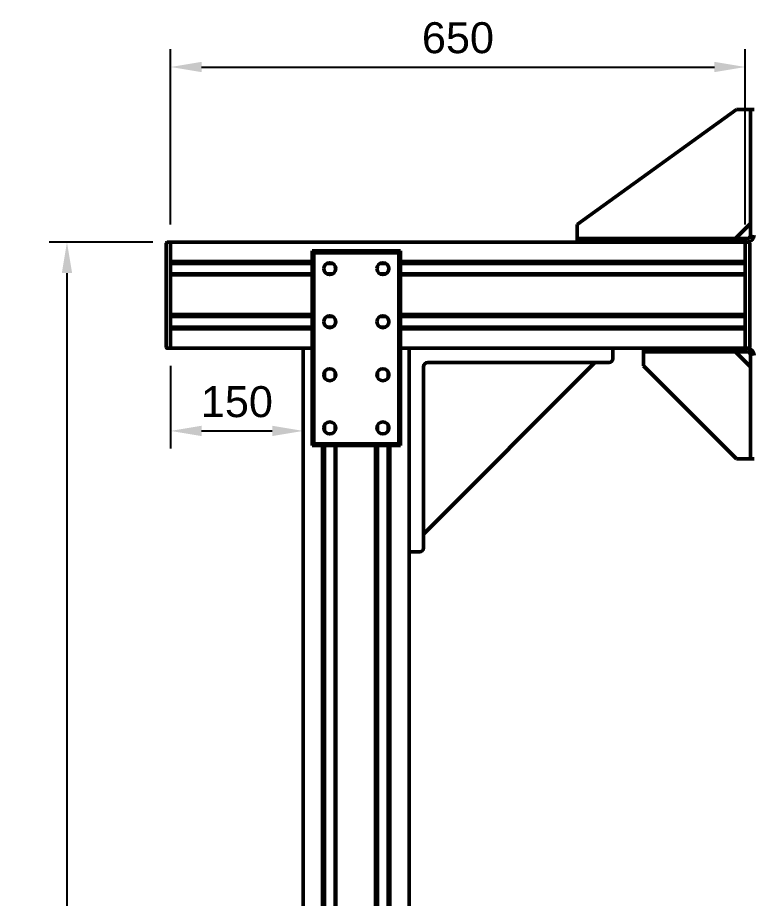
# Model space of a CAD drawing. Header units: millimetres. Extents: x 0 to 841, y 0 to 594.
# Drawn here: x 626.8 to 709.9, y 411.3 to 510.9 of the extents above; entities that cross this region are included whole.
import ezdxf

# ---------------------------------------------------------------- set-up
doc = ezdxf.new("R2010")
doc.units = ezdxf.units.MM
doc.header["$LTSCALE"] = 0.75
doc.layers.add('FD_Dimensions', color=7, linetype='Continuous', lineweight=25)
doc.layers.add('Visible', color=7, linetype='Continuous', lineweight=50)
doc.styles.get("Standard").update_dxf_attribs({"font": 'arial.ttf'})
doc.dimstyles.new('Dim-ISO-25', dxfattribs={"dimtxt": 3.5, "dimasz": 3.5, "dimexe": 2, "dimexo": 2, "dimgap": 1.5, "dimtad": 1, "dimzin": 12, "dimdsep": 46, "dimtxsty": 'Standard', "dimcen": 0, "dimazin": 3, "dimtp": 0.1, "dimtm": 0.1, "dimtfac": 0.714, "dimtmove": 0, "dimatfit": 3, "dimfxl": 1, "dimtzin": 12, "dimarcsym": 0})

# ---------------------------------------------------------------- blocks, each defined once
blk = doc.blocks.new('*D32')
at = {"layer": 'Defpoints', "color": 0, "transparency": 16777216}
for p in [(644.131682, 485.536469), (632.418271, 276.536469), (659.131682, 276.536469)]:
    blk.add_point(p, dxfattribs=at)
at = {"layer": 'FD_Dimensions', "lineweight": -2, "transparency": 16777216}
for p, q in [((642.131682, 485.536469), (630.418271, 485.536469)), ((632.418271, 482.036469), (632.418271, 280.036469)), ((657.131682, 276.536469), (630.418271, 276.536469))]:
    blk.add_line(p, q, dxfattribs=at)
at = {"layer": 'FD_Dimensions', "transparency": 16777216}
for points in [[(631.834938, 482.036469), (633.001605, 482.036469), (632.418271, 485.536469)], [(631.834938, 280.036469), (633.001605, 280.036469), (632.418271, 276.536469)]]:
    blk.add_solid(points, dxfattribs=at)
at = {"layer": 'FD_Dimensions', "color": 0, "transparency": 16777216, "insert": (629.131266, 381.036469), "char_height": 3.5, "attachment_point": 5, "rotation": 90}
blk.add_mtext('2090', dxfattribs=at)
blk = doc.blocks.new('*D34')
at = {"layer": 'Defpoints', "color": 0, "transparency": 16777216}
for p in [(644.131682, 473.536469), (659.131682, 464.190653), (659.131682, 464.190653)]:
    blk.add_point(p, dxfattribs=at)
at = {"layer": 'FD_Dimensions', "lineweight": -2, "transparency": 16777216}
for p, q in [((644.131682, 471.536469), (644.131682, 462.190653)), ((647.631682, 464.190653), (655.631682, 464.190653))]:
    blk.add_line(p, q, dxfattribs=at)
at = {"layer": 'FD_Dimensions', "transparency": 16777216}
for points in [[(647.631682, 464.773986), (647.631682, 463.607319), (644.131682, 464.190653)], [(655.631682, 464.773986), (655.631682, 463.607319), (659.131682, 464.190653)]]:
    blk.add_solid(points, dxfattribs=at)
at = {"layer": 'FD_Dimensions', "color": 0, "transparency": 16777216, "insert": (651.631682, 467.477658), "char_height": 3.5, "attachment_point": 5}
blk.add_mtext('150', dxfattribs=at)
blk = doc.blocks.new('*D36')
at = {"layer": 'Defpoints', "color": 0, "transparency": 16777216}
for p in [(709.131682, 505.335459), (644.131682, 485.536469), (709.131682, 485.536469)]:
    blk.add_point(p, dxfattribs=at)
at = {"layer": 'FD_Dimensions', "lineweight": -2, "transparency": 16777216}
for p, q in [((644.131682, 487.536469), (644.131682, 507.335459)), ((709.131682, 487.536469), (709.131682, 507.335459)), ((647.631682, 505.335459), (705.631682, 505.335459))]:
    blk.add_line(p, q, dxfattribs=at)
at = {"layer": 'FD_Dimensions', "transparency": 16777216}
for points in [[(647.631682, 505.918792), (647.631682, 504.752125), (644.131682, 505.335459)], [(705.631682, 505.918792), (705.631682, 504.752125), (709.131682, 505.335459)]]:
    blk.add_solid(points, dxfattribs=at)
at = {"layer": 'FD_Dimensions', "color": 0, "transparency": 16777216, "insert": (676.631682, 508.622464), "char_height": 3.5, "attachment_point": 5}
blk.add_mtext('650', dxfattribs=at)

msp = doc.modelspace()

# ---------------------------------------------------------------- linework, layer by layer
at = {"layer": 'Visible'}
for p, q in [((708.1317, 500.5365), (690.1317, 487.5365)), ((709.7317, 500.5365), (708.1317, 500.5365)), ((710.1317, 500.5365), (709.7317, 500.5365)), ((709.7317, 486.3365), (709.7317, 500.5365)), ((690.1317, 487.5365), (690.1317, 485.9365)), ((709.7317, 487.6365), (708.0317, 485.9365)), ((643.6317, 485.4365), (643.6317, 473.6365)), ((644.1317, 485.5365), (643.7317, 485.5365)), ((644.1317, 473.5365), (644.1317, 485.5365)), ((644.1317, 485.5365), (644.1317, 483.3415)), ((644.1317, 485.5365), (709.1317, 485.5365)), ((690.1317, 485.9365), (709.3317, 485.9365)), ((690.1317, 485.5365), (690.1317, 485.9365)), ((709.1317, 485.5365), (709.1317, 473.5365)), ((709.5317, 485.5365), (709.1317, 485.5365)), ((709.1317, 485.5365), (709.1317, 483.3415)), ((709.6317, 473.6365), (709.6317, 485.4365)), ((660.142, 484.5365), (670.142, 484.5365)), ((660.342, 484.3365), (660.142, 484.5365)), ((660.142, 462.5365), (660.142, 484.5365)), ((669.942, 484.3365), (660.342, 484.3365)), ((660.342, 462.7365), (660.342, 484.3365)), ((670.142, 484.5365), (669.942, 484.3365)), ((669.942, 462.7365), (669.942, 484.3365)), ((670.142, 462.5365), (670.142, 484.5365)), ((644.1317, 483.3415), (660.142, 483.3415)), ((644.1317, 483.2415), (660.142, 483.2415)), ((644.1317, 483.1365), (660.142, 483.1365)), ((661.8328, 483.1365), (662.4513, 483.1365)), ((667.8328, 483.1365), (668.4513, 483.1365)), ((670.142, 483.3415), (709.1317, 483.3415)), ((670.142, 483.2415), (709.1317, 483.2415)), ((670.142, 483.1365), (709.1317, 483.1365)), ((644.1317, 481.9365), (660.142, 481.9365)), ((644.1317, 481.8315), (660.142, 481.8315)), ((644.1317, 481.7108), (644.1317, 477.3415)), ((661.8328, 481.9365), (662.4513, 481.9365)), ((667.8328, 481.9365), (668.4513, 481.9365)), ((670.142, 481.9365), (709.1317, 481.9365)), ((670.142, 481.8315), (709.1317, 481.8315)), ((709.1317, 481.7108), (709.1317, 477.3415)), ((644.1317, 477.3415), (660.142, 477.3415)), ((644.1317, 477.2415), (660.142, 477.2415)), ((644.1317, 477.1365), (660.142, 477.1365)), ((661.8328, 477.1365), (662.4513, 477.1365)), ((667.8328, 477.1365), (668.4513, 477.1365)), ((670.142, 477.3415), (709.1317, 477.3415)), ((670.142, 477.2415), (709.1317, 477.2415)), ((670.142, 477.1365), (709.1317, 477.1365)), ((644.1317, 475.9365), (660.142, 475.9365)), ((644.1317, 475.8315), (660.142, 475.8315)), ((644.1317, 475.7315), (644.1317, 473.5365)), ((644.1317, 475.7315), (660.142, 475.7315)), ((661.8328, 475.9365), (662.4513, 475.9365)), ((667.8328, 475.9365), (668.4513, 475.9365)), ((670.142, 475.9365), (709.1317, 475.9365)), ((670.142, 475.8315), (709.1317, 475.8315)), ((670.142, 475.7315), (709.1317, 475.7315)), ((709.1317, 475.7315), (709.1317, 473.5365)), ((643.7317, 473.5365), (644.1317, 473.5365)), ((644.1317, 473.5365), (660.142, 473.5365)), ((659.1317, 473.5365), (660.142, 473.5365)), ((659.1317, 288.5365), (659.1317, 473.5365)), ((670.142, 473.5365), (709.1317, 473.5365)), ((670.142, 473.5365), (671.1317, 473.5365)), ((671.1317, 288.5365), (671.1317, 473.5365)), ((694.1317, 472.3365), (694.1317, 473.5365)), ((697.6317, 473.5365), (697.6317, 473.1365)), ((709.3317, 473.1365), (697.6317, 473.1365)), ((697.6317, 473.1365), (697.6317, 471.5365)), ((708.0317, 473.1365), (709.7317, 471.4365)), ((709.1317, 473.5365), (709.5317, 473.5365)), ((709.7317, 461.0365), (709.7317, 472.7365)), ((672.7317, 452.5365), (692.1317, 471.9365)), ((672.7317, 450.9365), (672.7317, 471.4365)), ((673.2317, 471.9365), (693.7317, 471.9365)), ((697.6317, 471.5365), (708.1317, 461.0365)), ((661.5317, 470.2482), (661.5317, 470.8247)), ((662.7317, 470.2079), (662.7317, 470.865)), ((667.5317, 470.2482), (667.5317, 470.8247)), ((668.7317, 470.2079), (668.7317, 470.865)), ((661.5317, 464.2482), (661.5317, 464.8247)), ((662.7317, 464.2079), (662.7317, 464.865)), ((667.5317, 464.2482), (667.5317, 464.8247)), ((668.7317, 464.2079), (668.7317, 464.865)), ((660.142, 462.5365), (660.342, 462.7365)), ((670.142, 462.5365), (660.142, 462.5365)), ((660.342, 462.7365), (669.942, 462.7365)), ((661.3267, 311.5365), (661.3267, 462.5365)), ((661.4267, 311.5365), (661.4267, 462.5365)), ((661.5317, 311.5365), (661.5317, 462.5365)), ((662.7317, 311.5365), (662.7317, 462.5365)), ((662.8367, 311.5365), (662.8367, 462.5365)), ((667.3267, 311.5365), (667.3267, 462.5365)), ((667.4267, 311.5365), (667.4267, 462.5365)), ((667.5317, 311.5365), (667.5317, 462.5365)), ((668.7317, 311.5365), (668.7317, 462.5365)), ((668.8367, 311.5365), (668.8367, 462.5365)), ((668.9367, 311.5365), (668.9367, 462.5365)), ((669.942, 462.7365), (670.142, 462.5365)), ((708.1317, 461.0365), (709.7317, 461.0365)), ((710.1317, 461.0365), (709.7317, 461.0365)), ((671.1317, 450.5365), (672.3317, 450.5365))]:
    msp.add_line(p, q, dxfattribs=at)
at = {"layer": 'Visible', "extrusion": (0, 0, -1)}
for centre in [(-662.142, 482.5365), (-668.142, 482.5365), (-662.142, 476.5365), (-668.142, 476.5365), (-662.142, 470.5365), (-668.142, 470.5365), (-662.142, 464.5365), (-668.142, 464.5365)]:
    msp.add_circle(centre, 0.675, dxfattribs=at)
at = {"layer": 'Visible'}
for centre, radius, start, end in [((709.3317, 486.3365), 0.4, 270, 0), ((709.3317, 486.3365), 0.8, 270, 0), ((643.7317, 485.4365), 0.1, 90, 180), ((709.5317, 485.4365), 0.1, 360, 90), ((643.7317, 473.6365), 0.1, 180, 270), ((709.3317, 472.7365), 0.4, 0, 90), ((709.5317, 473.6365), 0.1, 270, 0), ((693.7317, 472.3365), 0.4, 270, 0), ((672.3317, 450.9365), 0.4, 270, 0)]:
    msp.add_arc(centre, radius, start, end, dxfattribs=at)
at = {"layer": 'Visible', "extrusion": (0, 0, -1)}
for centre, radius, start, end in [((-709.3317, 472.7365), 0.8, 90, 180), ((-673.2317, 471.4365), 0.5, 0, 90)]:
    msp.add_arc(centre, radius, start, end, dxfattribs=at)

# ---------------------------------------------------------------- dimensions: what is measured, and where the dimension line sits
at = {"layer": 'FD_Dimensions'}
dim = msp.add_aligned_dim(p1=(644.1317, 485.5365), p2=(709.1317, 485.5365), distance=19.799, dimstyle='Dim-ISO-25', override={"dimlfac": 10, "dimclrd": 256, "dimclre": 256}, dxfattribs=at)
dim.commit()
dim.dimension.update_dxf_attribs({"geometry": '*D36', "text_midpoint": (676.6317, 508.6225)})
for base, p1, p2, angle, picture, middle in [((632.4183, 276.5365), (644.1317, 485.5365), (659.1317, 276.5365), 90, '*D32', (629.1313, 381.0365)), ((659.1317, 464.1907), (644.1317, 473.5365), (659.1317, 464.1907), 180, '*D34', (651.6317, 467.4777))]:
    dim = msp.add_linear_dim(base=base, p1=p1, p2=p2, angle=angle, dimstyle='Dim-ISO-25', override={"dimlfac": 10, "dimclrd": 256, "dimclre": 256}, dxfattribs=at)
    dim.commit()
    dim.dimension.update_dxf_attribs({"geometry": picture, "text_midpoint": middle})

doc.saveas('drawing.dxf')
